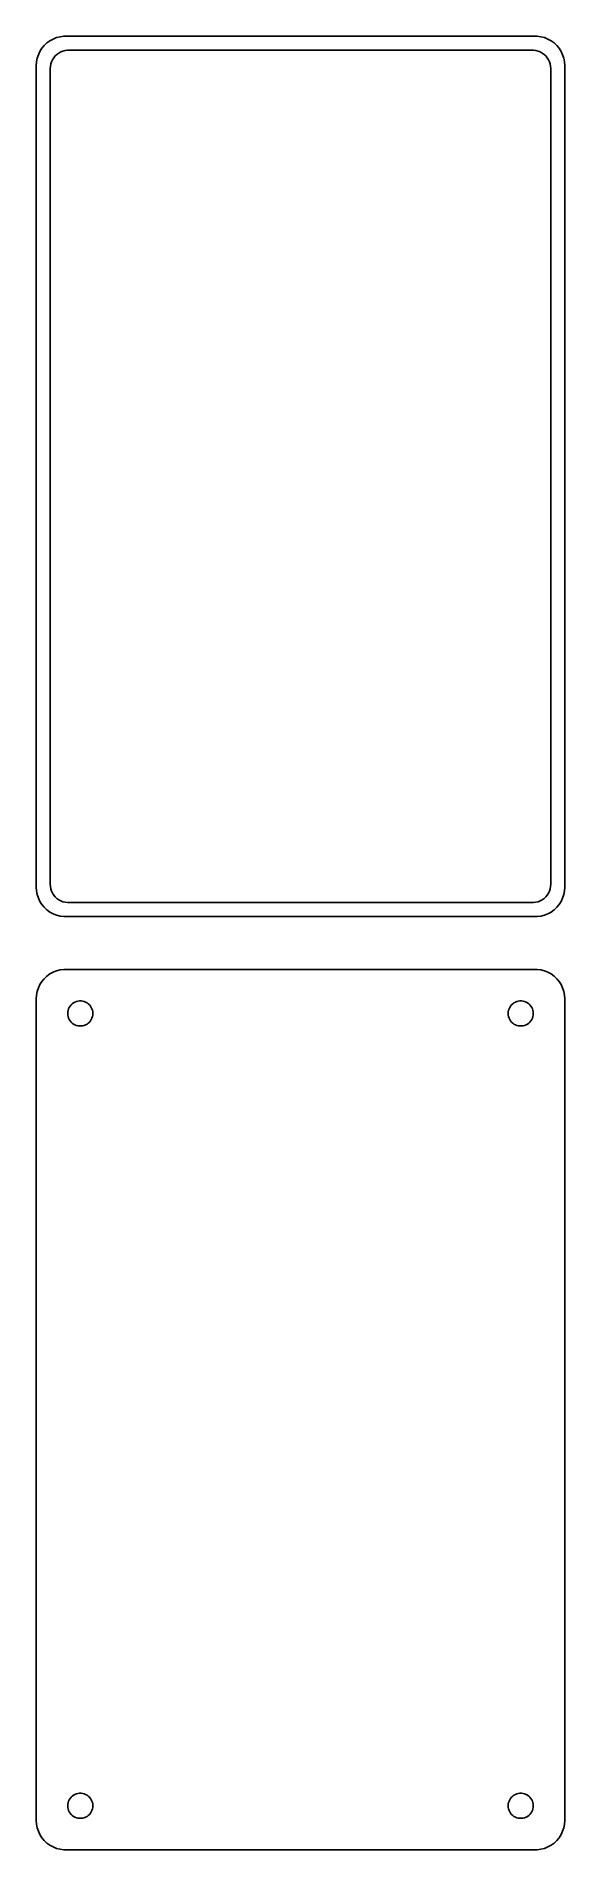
# Model space of a CAD drawing. Header units: metres. Extents: x -45 to 45, y 243 to 552.
import ezdxf

# ---------------------------------------------------------------- set-up
doc = ezdxf.new("R2010")
doc.units = ezdxf.units.M

msp = doc.modelspace()

# ---------------------------------------------------------------- linework, layer by layer
for p, q in [((-43.6448, 550.423), (-44.0451, 549.939)), ((-43.1871, 550.853), (-43.6448, 550.423)), ((-42.6791, 551.222), (-43.1871, 550.853)), ((-42.1289, 551.524), (-42.6791, 551.222)), ((-41.5451, 551.755), (-42.1289, 551.524)), ((-40.9369, 551.911), (-41.5451, 551.755)), ((-40.3139, 551.99), (-40.9369, 551.911)), ((40.3139, 551.99), (-40.3139, 551.99)), ((40.9369, 551.911), (40.3139, 551.99)), ((41.5451, 551.755), (40.9369, 551.911)), ((42.1289, 551.524), (41.5451, 551.755)), ((42.6791, 551.222), (42.1289, 551.524)), ((43.1871, 550.853), (42.6791, 551.222)), ((43.6448, 550.423), (43.1871, 550.853)), ((44.0451, 549.939), (43.6448, 550.423)), ((-44.9606, 547.627), (-45, 547)), ((-45, 547), (-45, 407)), ((-44.8429, 548.243), (-44.9606, 547.627)), ((-44.6489, 548.841), (-44.8429, 548.243)), ((-44.3815, 549.409), (-44.6489, 548.841)), ((-44.0451, 549.939), (-44.3815, 549.409)), ((-42.5884, 546.89), (-42.5151, 547.274)), ((-42.5151, 547.274), (-42.3943, 547.646)), ((-42.3943, 547.646), (-42.2279, 548)), ((-42.2279, 548), (-42.0184, 548.33)), ((-42.0184, 548.33), (-41.7692, 548.631)), ((-41.7692, 548.631), (-41.4842, 548.899)), ((-41.4842, 548.899), (-41.168, 549.128)), ((-41.168, 549.128), (-40.8254, 549.317)), ((-40.8254, 549.317), (-40.4619, 549.461)), ((-40.4619, 549.461), (-40.0833, 549.558)), ((-40.0833, 549.558), (-39.6954, 549.607)), ((-39.6954, 549.607), (39.6954, 549.607)), ((39.6954, 549.607), (40.0833, 549.558)), ((40.0833, 549.558), (40.4619, 549.461)), ((40.4619, 549.461), (40.8254, 549.317)), ((40.8254, 549.317), (41.168, 549.128)), ((41.168, 549.128), (41.4842, 548.899)), ((41.4842, 548.899), (41.7692, 548.631)), ((41.7692, 548.631), (42.0184, 548.33)), ((42.0184, 548.33), (42.2279, 548)), ((42.2279, 548), (42.3943, 547.646)), ((42.3943, 547.646), (42.5151, 547.274)), ((42.5151, 547.274), (42.5884, 546.89)), ((44.3815, 549.409), (44.0451, 549.939)), ((44.6489, 548.841), (44.3815, 549.409)), ((44.8429, 548.243), (44.6489, 548.841)), ((44.9606, 547.627), (44.8429, 548.243)), ((45, 547), (44.9606, 547.627)), ((45, 407), (45, 547)), ((-42.6129, 546.5), (-42.5884, 546.89)), ((-42.6129, 407.5), (-42.6129, 546.5)), ((42.5884, 546.89), (42.6129, 546.5)), ((42.6129, 546.5), (42.6129, 407.5)), ((-45, 407), (-44.9606, 406.373)), ((-44.9606, 406.373), (-44.8429, 405.757)), ((-44.8429, 405.757), (-44.6489, 405.159)), ((-44.6489, 405.159), (-44.3815, 404.591)), ((-42.5884, 407.11), (-42.6129, 407.5)), ((-42.5151, 406.726), (-42.5884, 407.11)), ((-42.3943, 406.354), (-42.5151, 406.726)), ((-42.2279, 406), (-42.3943, 406.354)), ((-42.0184, 405.67), (-42.2279, 406)), ((-41.7692, 405.369), (-42.0184, 405.67)), ((-41.4842, 405.101), (-41.7692, 405.369)), ((-41.168, 404.872), (-41.4842, 405.101)), ((-40.8254, 404.683), (-41.168, 404.872)), ((41.168, 404.872), (40.8254, 404.683)), ((41.4842, 405.101), (41.168, 404.872)), ((41.7692, 405.369), (41.4842, 405.101)), ((42.0184, 405.67), (41.7692, 405.369)), ((42.2279, 406), (42.0184, 405.67)), ((42.3943, 406.354), (42.2279, 406)), ((42.5151, 406.726), (42.3943, 406.354)), ((42.5884, 407.11), (42.5151, 406.726)), ((42.6129, 407.5), (42.5884, 407.11)), ((44.3815, 404.591), (44.6489, 405.159)), ((44.6489, 405.159), (44.8429, 405.757)), ((44.8429, 405.757), (44.9606, 406.373)), ((44.9606, 406.373), (45, 407)), ((-44.3815, 404.591), (-44.0451, 404.061)), ((-44.0451, 404.061), (-43.6448, 403.577)), ((-43.6448, 403.577), (-43.1871, 403.147)), ((-43.1871, 403.147), (-42.6791, 402.778)), ((-42.6791, 402.778), (-42.1289, 402.476)), ((-42.1289, 402.476), (-41.5451, 402.245)), ((-41.5451, 402.245), (-40.9369, 402.089)), ((-40.9369, 402.089), (-40.3139, 402.01)), ((-40.4619, 404.539), (-40.8254, 404.683)), ((-40.0833, 404.442), (-40.4619, 404.539)), ((-40.3139, 402.01), (40.3139, 402.01)), ((-39.6954, 404.393), (-40.0833, 404.442)), ((39.6954, 404.393), (-39.6954, 404.393)), ((40.0833, 404.442), (39.6954, 404.393)), ((40.4619, 404.539), (40.0833, 404.442)), ((40.3139, 402.01), (40.9369, 402.089)), ((40.8254, 404.683), (40.4619, 404.539)), ((40.9369, 402.089), (41.5451, 402.245)), ((41.5451, 402.245), (42.1289, 402.476)), ((42.1289, 402.476), (42.6791, 402.778)), ((42.6791, 402.778), (43.1871, 403.147)), ((43.1871, 403.147), (43.6448, 403.577)), ((43.6448, 403.577), (44.0451, 404.061)), ((44.0451, 404.061), (44.3815, 404.591)), ((-42.1289, 392.524), (-42.6791, 392.222)), ((-41.5451, 392.755), (-42.1289, 392.524)), ((-40.9369, 392.911), (-41.5451, 392.755)), ((-40.3139, 392.99), (-40.9369, 392.911)), ((40.3139, 392.99), (-40.3139, 392.99)), ((40.9369, 392.911), (40.3139, 392.99)), ((41.5451, 392.755), (40.9369, 392.911)), ((42.1289, 392.524), (41.5451, 392.755)), ((42.6791, 392.222), (42.1289, 392.524)), ((-44.6489, 389.841), (-44.8429, 389.243)), ((-44.3815, 390.409), (-44.6489, 389.841)), ((-44.0451, 390.939), (-44.3815, 390.409)), ((-43.6448, 391.423), (-44.0451, 390.939)), ((-43.1871, 391.853), (-43.6448, 391.423)), ((-42.6791, 392.222), (-43.1871, 391.853)), ((43.1871, 391.853), (42.6791, 392.222)), ((43.6448, 391.423), (43.1871, 391.853)), ((44.0451, 390.939), (43.6448, 391.423)), ((44.3815, 390.409), (44.0451, 390.939)), ((44.6489, 389.841), (44.3815, 390.409)), ((44.8429, 389.243), (44.6489, 389.841)), ((-44.9606, 388.627), (-45, 388)), ((-45, 388), (-45, 248)), ((-44.8429, 389.243), (-44.9606, 388.627)), ((-39.5682, 386.031), (-39.4853, 386.286)), ((-39.4853, 386.286), (-39.3712, 386.529)), ((-39.3712, 386.529), (-39.2275, 386.755)), ((-39.2275, 386.755), (-39.0565, 386.962)), ((-39.0565, 386.962), (-38.8611, 387.145)), ((-38.8611, 387.145), (-38.6441, 387.303)), ((-38.6441, 387.303), (-38.4092, 387.432)), ((-38.4092, 387.432), (-38.1598, 387.531)), ((-38.1598, 387.531), (-37.9001, 387.597)), ((-37.9001, 387.597), (-37.6341, 387.631)), ((-37.6341, 387.631), (-37.3659, 387.631)), ((-37.3659, 387.631), (-37.0999, 387.597)), ((-37.0999, 387.597), (-36.8401, 387.531)), ((-36.8401, 387.531), (-36.5908, 387.432)), ((-36.5908, 387.432), (-36.3559, 387.303)), ((-36.3559, 387.303), (-36.1389, 387.145)), ((-36.1389, 387.145), (-35.9434, 386.962)), ((-35.9434, 386.962), (-35.7725, 386.755)), ((-35.7725, 386.755), (-35.6288, 386.529)), ((-35.6288, 386.529), (-35.5146, 386.286)), ((-35.5146, 386.286), (-35.4318, 386.031)), ((35.4318, 386.031), (35.5146, 386.286)), ((35.5146, 386.286), (35.6288, 386.529)), ((35.6288, 386.529), (35.7725, 386.755)), ((35.7725, 386.755), (35.9434, 386.962)), ((35.9434, 386.962), (36.1389, 387.145)), ((36.1389, 387.145), (36.3559, 387.303)), ((36.3559, 387.303), (36.5908, 387.432)), ((36.5908, 387.432), (36.8401, 387.531)), ((36.8401, 387.531), (37.0999, 387.597)), ((37.0999, 387.597), (37.3659, 387.631)), ((37.3659, 387.631), (37.6341, 387.631)), ((37.6341, 387.631), (37.9001, 387.597)), ((37.9001, 387.597), (38.1598, 387.531)), ((38.1598, 387.531), (38.4092, 387.432)), ((38.4092, 387.432), (38.6441, 387.303)), ((38.6441, 387.303), (38.8611, 387.145)), ((38.8611, 387.145), (39.0565, 386.962)), ((39.0565, 386.962), (39.2275, 386.755)), ((39.2275, 386.755), (39.3712, 386.529)), ((39.3712, 386.529), (39.4853, 386.286)), ((39.4853, 386.286), (39.5682, 386.031)), ((44.9606, 388.627), (44.8429, 389.243)), ((45, 388), (44.9606, 388.627)), ((45, 248), (45, 388)), ((-39.6353, 385.5), (-39.6185, 385.768)), ((-39.6185, 385.232), (-39.6353, 385.5)), ((-39.6185, 385.768), (-39.5682, 386.031)), ((-39.5682, 384.969), (-39.6185, 385.232)), ((-39.4853, 384.714), (-39.5682, 384.969)), ((-39.3712, 384.471), (-39.4853, 384.714)), ((-39.2275, 384.245), (-39.3712, 384.471)), ((-39.0565, 384.038), (-39.2275, 384.245)), ((-38.8611, 383.855), (-39.0565, 384.038)), ((-38.6441, 383.697), (-38.8611, 383.855)), ((-38.4092, 383.568), (-38.6441, 383.697)), ((-38.1598, 383.469), (-38.4092, 383.568)), ((-37.9001, 383.403), (-38.1598, 383.469)), ((-37.6341, 383.369), (-37.9001, 383.403)), ((-37.3659, 383.369), (-37.6341, 383.369)), ((-37.0999, 383.403), (-37.3659, 383.369)), ((-36.8401, 383.469), (-37.0999, 383.403)), ((-36.5908, 383.568), (-36.8401, 383.469)), ((-36.3559, 383.697), (-36.5908, 383.568)), ((-36.1389, 383.855), (-36.3559, 383.697)), ((-35.9434, 384.038), (-36.1389, 383.855)), ((-35.7725, 384.245), (-35.9434, 384.038)), ((-35.6288, 384.471), (-35.7725, 384.245)), ((-35.5146, 384.714), (-35.6288, 384.471)), ((-35.4318, 384.969), (-35.5146, 384.714)), ((-35.4318, 386.031), (-35.3815, 385.768)), ((-35.3815, 385.232), (-35.4318, 384.969)), ((-35.3815, 385.768), (-35.3647, 385.5)), ((-35.3647, 385.5), (-35.3815, 385.232)), ((35.3647, 385.5), (35.3815, 385.768)), ((35.3815, 385.232), (35.3647, 385.5)), ((35.3815, 385.768), (35.4318, 386.031)), ((35.4318, 384.969), (35.3815, 385.232)), ((35.5146, 384.714), (35.4318, 384.969)), ((35.6288, 384.471), (35.5146, 384.714)), ((35.7725, 384.245), (35.6288, 384.471)), ((35.9434, 384.038), (35.7725, 384.245)), ((36.1389, 383.855), (35.9434, 384.038)), ((36.3559, 383.697), (36.1389, 383.855)), ((36.5908, 383.568), (36.3559, 383.697)), ((36.8401, 383.469), (36.5908, 383.568)), ((37.0999, 383.403), (36.8401, 383.469)), ((37.3659, 383.369), (37.0999, 383.403)), ((37.6341, 383.369), (37.3659, 383.369)), ((37.9001, 383.403), (37.6341, 383.369)), ((38.1598, 383.469), (37.9001, 383.403)), ((38.4092, 383.568), (38.1598, 383.469)), ((38.6441, 383.697), (38.4092, 383.568)), ((38.8611, 383.855), (38.6441, 383.697)), ((39.0565, 384.038), (38.8611, 383.855)), ((39.2275, 384.245), (39.0565, 384.038)), ((39.3712, 384.471), (39.2275, 384.245)), ((39.4853, 384.714), (39.3712, 384.471)), ((39.5682, 384.969), (39.4853, 384.714)), ((39.5682, 386.031), (39.6185, 385.768)), ((39.6185, 385.232), (39.5682, 384.969)), ((39.6185, 385.768), (39.6353, 385.5)), ((39.6353, 385.5), (39.6185, 385.232)), ((-39.6353, 250.5), (-39.6185, 250.768)), ((-39.6185, 250.232), (-39.6353, 250.5)), ((-39.6185, 250.768), (-39.5682, 251.031)), ((-39.5682, 251.031), (-39.4853, 251.286)), ((-39.4853, 251.286), (-39.3712, 251.529)), ((-39.3712, 251.529), (-39.2275, 251.755)), ((-39.2275, 251.755), (-39.0565, 251.962)), ((-39.0565, 251.962), (-38.8611, 252.145)), ((-38.8611, 252.145), (-38.6441, 252.303)), ((-38.6441, 252.303), (-38.4092, 252.432)), ((-38.4092, 252.432), (-38.1598, 252.531)), ((-38.1598, 252.531), (-37.9001, 252.597)), ((-37.9001, 252.597), (-37.6341, 252.631)), ((-37.6341, 252.631), (-37.3659, 252.631)), ((-37.3659, 252.631), (-37.0999, 252.597)), ((-37.0999, 252.597), (-36.8401, 252.531)), ((-36.8401, 252.531), (-36.5908, 252.432)), ((-36.5908, 252.432), (-36.3559, 252.303)), ((-36.3559, 252.303), (-36.1389, 252.145)), ((-36.1389, 252.145), (-35.9434, 251.962)), ((-35.9434, 251.962), (-35.7725, 251.755)), ((-35.7725, 251.755), (-35.6288, 251.529)), ((-35.6288, 251.529), (-35.5146, 251.286)), ((-35.5146, 251.286), (-35.4318, 251.031)), ((-35.4318, 251.031), (-35.3815, 250.768)), ((-35.3815, 250.768), (-35.3647, 250.5)), ((-35.3647, 250.5), (-35.3815, 250.232)), ((35.3647, 250.5), (35.3815, 250.768)), ((35.3815, 250.232), (35.3647, 250.5)), ((35.3815, 250.768), (35.4318, 251.031)), ((35.4318, 251.031), (35.5146, 251.286)), ((35.5146, 251.286), (35.6288, 251.529)), ((35.6288, 251.529), (35.7725, 251.755)), ((35.7725, 251.755), (35.9434, 251.962)), ((35.9434, 251.962), (36.1389, 252.145)), ((36.1389, 252.145), (36.3559, 252.303)), ((36.3559, 252.303), (36.5908, 252.432)), ((36.5908, 252.432), (36.8401, 252.531)), ((36.8401, 252.531), (37.0999, 252.597)), ((37.0999, 252.597), (37.3659, 252.631)), ((37.3659, 252.631), (37.6341, 252.631)), ((37.6341, 252.631), (37.9001, 252.597)), ((37.9001, 252.597), (38.1598, 252.531)), ((38.1598, 252.531), (38.4092, 252.432)), ((38.4092, 252.432), (38.6441, 252.303)), ((38.6441, 252.303), (38.8611, 252.145)), ((38.8611, 252.145), (39.0565, 251.962)), ((39.0565, 251.962), (39.2275, 251.755)), ((39.2275, 251.755), (39.3712, 251.529)), ((39.3712, 251.529), (39.4853, 251.286)), ((39.4853, 251.286), (39.5682, 251.031)), ((39.5682, 251.031), (39.6185, 250.768)), ((39.6185, 250.768), (39.6353, 250.5)), ((39.6353, 250.5), (39.6185, 250.232)), ((-45, 248), (-44.9606, 247.373)), ((-44.9606, 247.373), (-44.8429, 246.757)), ((-39.5682, 249.969), (-39.6185, 250.232)), ((-39.4853, 249.714), (-39.5682, 249.969)), ((-39.3712, 249.471), (-39.4853, 249.714)), ((-39.2275, 249.245), (-39.3712, 249.471)), ((-39.0565, 249.038), (-39.2275, 249.245)), ((-38.8611, 248.855), (-39.0565, 249.038)), ((-38.6441, 248.697), (-38.8611, 248.855)), ((-38.4092, 248.568), (-38.6441, 248.697)), ((-38.1598, 248.469), (-38.4092, 248.568)), ((-37.9001, 248.403), (-38.1598, 248.469)), ((-37.6341, 248.369), (-37.9001, 248.403)), ((-37.3659, 248.369), (-37.6341, 248.369)), ((-37.0999, 248.403), (-37.3659, 248.369)), ((-36.8401, 248.469), (-37.0999, 248.403)), ((-36.5908, 248.568), (-36.8401, 248.469)), ((-36.3559, 248.697), (-36.5908, 248.568)), ((-36.1389, 248.855), (-36.3559, 248.697)), ((-35.9434, 249.038), (-36.1389, 248.855)), ((-35.7725, 249.245), (-35.9434, 249.038)), ((-35.6288, 249.471), (-35.7725, 249.245)), ((-35.5146, 249.714), (-35.6288, 249.471)), ((-35.4318, 249.969), (-35.5146, 249.714)), ((-35.3815, 250.232), (-35.4318, 249.969)), ((35.4318, 249.969), (35.3815, 250.232)), ((35.5146, 249.714), (35.4318, 249.969)), ((35.6288, 249.471), (35.5146, 249.714)), ((35.7725, 249.245), (35.6288, 249.471)), ((35.9434, 249.038), (35.7725, 249.245)), ((36.1389, 248.855), (35.9434, 249.038)), ((36.3559, 248.697), (36.1389, 248.855)), ((36.5908, 248.568), (36.3559, 248.697)), ((36.8401, 248.469), (36.5908, 248.568)), ((37.0999, 248.403), (36.8401, 248.469)), ((37.3659, 248.369), (37.0999, 248.403)), ((37.6341, 248.369), (37.3659, 248.369)), ((37.9001, 248.403), (37.6341, 248.369)), ((38.1598, 248.469), (37.9001, 248.403)), ((38.4092, 248.568), (38.1598, 248.469)), ((38.6441, 248.697), (38.4092, 248.568)), ((38.8611, 248.855), (38.6441, 248.697)), ((39.0565, 249.038), (38.8611, 248.855)), ((39.2275, 249.245), (39.0565, 249.038)), ((39.3712, 249.471), (39.2275, 249.245)), ((39.4853, 249.714), (39.3712, 249.471)), ((39.5682, 249.969), (39.4853, 249.714)), ((39.6185, 250.232), (39.5682, 249.969)), ((44.8429, 246.757), (44.9606, 247.373)), ((44.9606, 247.373), (45, 248)), ((-44.8429, 246.757), (-44.6489, 246.159)), ((-44.6489, 246.159), (-44.3815, 245.591)), ((-44.3815, 245.591), (-44.0451, 245.061)), ((-44.0451, 245.061), (-43.6448, 244.577)), ((-43.6448, 244.577), (-43.1871, 244.147)), ((-43.1871, 244.147), (-42.6791, 243.778)), ((42.6791, 243.778), (43.1871, 244.147)), ((43.1871, 244.147), (43.6448, 244.577)), ((43.6448, 244.577), (44.0451, 245.061)), ((44.0451, 245.061), (44.3815, 245.591)), ((44.3815, 245.591), (44.6489, 246.159)), ((44.6489, 246.159), (44.8429, 246.757)), ((-42.6791, 243.778), (-42.1289, 243.476)), ((-42.1289, 243.476), (-41.5451, 243.245)), ((-41.5451, 243.245), (-40.9369, 243.089)), ((-40.9369, 243.089), (-40.3139, 243.01)), ((-40.3139, 243.01), (40.3139, 243.01)), ((40.3139, 243.01), (40.9369, 243.089)), ((40.9369, 243.089), (41.5451, 243.245)), ((41.5451, 243.245), (42.1289, 243.476)), ((42.1289, 243.476), (42.6791, 243.778))]:
    msp.add_line(p, q)

doc.saveas('drawing.dxf')
